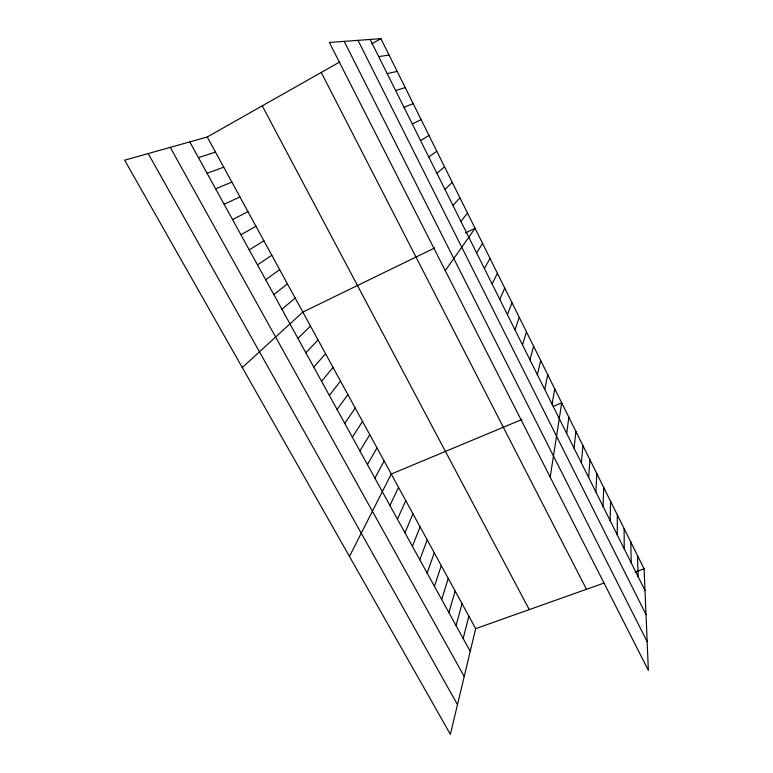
<?xml version="1.0" encoding="UTF-8"?>
<svg xmlns="http://www.w3.org/2000/svg" width="773" height="773" viewBox="0 0 773 773"><rect width="100%" height="100%" fill="white"/><g stroke="black" fill="none" stroke-linecap="round" stroke-linejoin="round"><path stroke-width="1.16" d="M617.221 534.771L617.366 514.982M610.148 520.606L610.573 501.3M603.037 506.344L603.732 487.521M595.867 491.976L596.853 473.656M588.659 477.511L589.915 459.693M581.393 462.95L582.939 445.635M574.068 448.272L575.914 431.479M566.706 433.498L568.841 417.236M550.192 477.144L561.72 402.888L553.265 406.414M552.028 404.086L554.763 388.867M544.723 389.437L547.757 374.76M537.37 374.692L540.714 360.556M207.232 136.995L475.666 628.642L450.379 734.35L124.637 160.175L207.232 136.995L339.898 61.879M463.162 638.517L468.863 616.197M529.959 359.841L533.612 346.256M456.051 625.599L462.032 603.684M448.9 612.593L455.152 591.084M522.5 344.893L526.461 331.859M441.692 599.51L448.234 578.407M434.445 586.34L441.267 565.652M514.992 329.839L519.272 317.365M427.14 573.073L434.262 552.811M419.797 559.729L427.208 539.892M507.426 314.669L512.026 302.774M412.396 546.298L420.106 526.886M404.955 532.771L412.966 513.803M499.812 299.402L504.73 288.078M397.457 519.156L405.767 500.633M389.921 505.455L398.539 487.386M492.14 284.02L497.397 273.294M349.464 556.463L391.254 474.042L521.881 419.517M374.905 478.178L384.142 461.017M484.41 268.531L490.005 258.395M367.436 464.612L376.982 447.905M359.918 450.949L369.774 434.706M476.632 252.926L482.555 243.398M352.343 437.199L362.527 421.43M344.729 423.362L355.232 408.067M445.277 270.627L475.066 228.306L465.433 232.992M337.067 409.439L347.889 394.616M329.346 395.409L340.497 381.089M460.892 221.387L467.52 213.097M321.568 381.302L333.066 367.465M313.751 367.088L325.578 353.754M452.939 205.454L459.916 197.791M305.876 352.778L318.041 339.965M297.943 338.381L310.466 326.071M444.939 189.395L452.263 182.38M242.268 367.533L302.832 312.099L434.745 247.92M281.932 309.277L295.151 298.03M436.871 173.22L444.562 166.852M273.835 294.581L287.421 283.875M265.69 279.778L279.642 269.613M428.735 156.929L436.803 151.218M257.486 264.878L271.806 255.274M249.225 249.882L263.922 240.828M420.551 140.512L428.986 135.478M371.832 43.8L380.925 38.65L644.093 568.822L648.363 670.365L329.356 42.467L380.925 38.65M240.915 234.77L255.979 226.286M232.538 219.561L247.998 211.657M412.309 123.98L421.121 119.631M224.112 204.246L239.949 196.922M215.619 188.815L231.852 182.09M403.999 107.321L413.188 103.659M207.067 173.287L223.697 167.161M475.666 628.642L604.003 583.064M635.106 572.01L644.093 568.822M198.458 157.644L215.493 152.126M395.631 90.547L405.207 87.581M387.196 73.638L397.167 71.387M378.702 56.603L389.08 55.076M148.203 153.556L457.481 704.647M170.263 147.372L464.206 676.52M189.791 141.894L470.226 651.349M262.25 105.843L529.263 609.607M321.249 72.44L586.485 589.277M344.207 41.365L647.156 641.638M358.005 40.351L646.015 614.574M370.141 39.452L645.001 590.475M637.474 555.497L638.131 576.687M630.816 542.076L631.203 562.812M624.111 528.577L624.236 548.84"/></g></svg>
